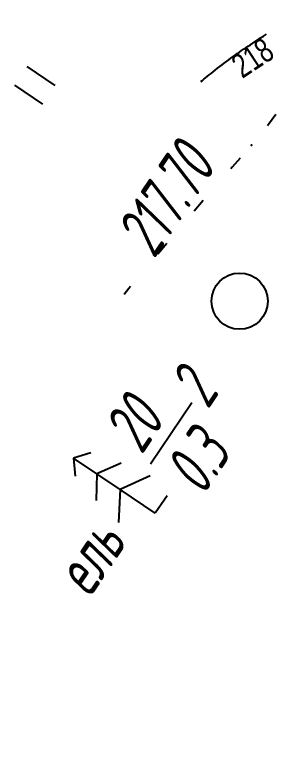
# Model space of a CAD drawing. Header units: millimetres. Extents: x -1799 to 6962, y -1020 to 4121.
# Drawn here: x 4122.4 to 4142.2, y 3186.7 to 3239 of the extents above; entities that cross this region are included whole.
import ezdxf

# ---------------------------------------------------------------- set-up
doc = ezdxf.new("R2010")
doc.units = ezdxf.units.MM
doc.linetypes.add('CONTI', pattern=[0])
doc.linetypes.add('STROT', pattern=[1.7, 0.5, -1.2])
for name, color, linetype in [('GOR_BDEFAULT', 212, 'CONTI'), ('NAD_MDEFAULT', 7, 'CONTI'), ('PI_OTDEFAULT', 172, 'CONTI'), ('PI_TTDEFAULT', 5, 'CONTI'), ('SIT_LDEFAULT', 7, 'CONTI'), ('USLZNDEFAULT', 7, 'CONTI'), ('ZAPSKDEFAULT', 7, 'CONTI'), ('разметка', 7, 'Continuous')]:
    doc.layers.add(name, color=color, linetype=linetype)
doc.styles.add('eskd', font='spds.shx', dxfattribs={"width": 1.2, "oblique": 15})
doc.styles.add('SHRFT', font='TXT', dxfattribs={"width": 3.5})

# ---------------------------------------------------------------- blocks, each defined once
blk = doc.blocks.new('BL_2004')
at = {"color": 0}
blk.add_circle((0, 0), 2, dxfattribs=at)
blk = doc.blocks.new('BL_2011')
at = {"color": 0}
for p, q in [((0, 0), (0, 2.4)), ((1.6, 0), (1.6, 2.4))]:
    blk.add_line(p, q, dxfattribs=at)
blk = doc.blocks.new('BL_105')
at = {"color": 0}
for p, q in [((0, 7), (-1, 6.2)), ((0, 5), (0, 7)), ((1, 6.2), (0, 7)), ((0, 5), (-1.6, 4)), ((0, 3), (0, 5)), ((1.6, 4), (0, 5)), ((0, 3), (-2, 1.8)), ((0, 0), (0, 3)), ((2, 1.8), (0, 3)), ((1.5, 0), (0, 0))]:
    blk.add_line(p, q, dxfattribs=at)

msp = doc.modelspace()

# ---------------------------------------------------------------- linework, layer by layer
at = {"layer": 'GOR_BDEFAULT', "color": 212, "elevation": 218, "flags": 128}
msp.add_lwpolyline([(4135.602, 3234.239), (4135.702, 3234.319), (4135.812, 3234.409), (4135.922, 3234.499), (4136.052, 3234.599), (4136.182, 3234.709), (4136.332, 3234.819), (4136.472, 3234.939), (4136.622, 3235.059), (4136.782, 3235.179), (4136.942, 3235.299), (4137.102, 3235.419), (4137.262, 3235.549), (4137.422, 3235.669), (4137.582, 3235.789), (4137.732, 3235.899), (4137.892, 3236.009), (4138.042, 3236.119), (4138.182, 3236.229), (4138.332, 3236.329), (4138.482, 3236.439), (4138.632, 3236.539), (4138.792, 3236.639), (4138.952, 3236.749), (4139.112, 3236.859), (4139.282, 3236.969), (4139.462, 3237.089), (4139.642, 3237.209), (4139.842, 3237.339), (4140.042, 3237.469), (4140.262, 3237.609)], dxfattribs=at)
at = {"layer": 'NAD_MDEFAULT', "color": 0}
msp.add_line((4132.011, 3207.078), (4134.946, 3211.431), dxfattribs=at)
at = {"layer": 'PI_OTDEFAULT', "color": 172}
msp.add_line((4135.762, 3225.789), (4135.112, 3225.029), dxfattribs=at)
at = {"layer": 'PI_TTDEFAULT', "color": 5}
msp.add_point((4139.202, 3229.709, 217.699), dxfattribs=at)
at = {"layer": 'SIT_LDEFAULT', "color": 7}
for p, q in [((4140.912, 3231.899), (4140.392, 3231.179)), ((4140.392, 3231.179), (4140.322, 3231.089)), ((4138.392, 3228.799), (4137.822, 3228.159)), ((4137.822, 3228.159), (4137.722, 3228.049)), ((4133.172, 3222.729), (4132.822, 3222.319)), ((4132.822, 3222.319), (4132.532, 3221.969)), ((4130.482, 3219.539), (4130.132, 3219.119)), ((4130.602, 3219.679), (4130.482, 3219.539))]:
    msp.add_line(p, q, dxfattribs=at)
at = {"layer": 'разметка', "linetype": 'STROT', "lineweight": 30, "ltscale": 7}
msp.add_lwpolyline([(4130.199, 3267.473), (4132.9, 3265.217, -0.019044), (4181.059, 3222.856, -0.037792), (4213.338, 3186.663, -0.624777), (4213.338, 3186.663, -0.007953)], format="xyb", dxfattribs=at)

# ---------------------------------------------------------------- block references
at = {"layer": 'USLZNDEFAULT', "color": 7, "rotation": 56}
msp.add_blockref('BL_105', (4132.355, 3203.576), dxfattribs=at)
at = {"layer": 'ZAPSKDEFAULT', "color": 7, "rotation": 56}
for name, p in [('BL_2011', (4124.352, 3232.639)), ('BL_2004', (4138.352, 3218.639))]:
    msp.add_blockref(name, p, dxfattribs=at)

# ---------------------------------------------------------------- texts
at = {"layer": 'GOR_BDEFAULT', "color": 212, "style": 'SHRFT', "width": 0.75}
msp.add_text('218', height=1.7223, rotation=33.4147, dxfattribs=at).set_placement((4138.537, 3234.42, 218))
at = {"layer": 'NAD_MDEFAULT', "color": 7, "style": 'eskd', "oblique": 10, "width": 0.8}
for s, p in [(' 2', (4135.291, 3209.699)), (' 20', (4130.588, 3206.476)), (' 0.3', (4134.941, 3203.541)), (' ель', (4126.893, 3196.304))]:
    msp.add_text(s, height=3.5, rotation=56, dxfattribs=at).set_placement(p)
at = {"layer": 'PI_OTDEFAULT', "color": 172, "style": 'eskd', "oblique": 10, "width": 0.8}
msp.add_text('217.70', height=3.5, rotation=56, dxfattribs=at).set_placement((4132.264, 3221.576))

doc.saveas('drawing.dxf')
